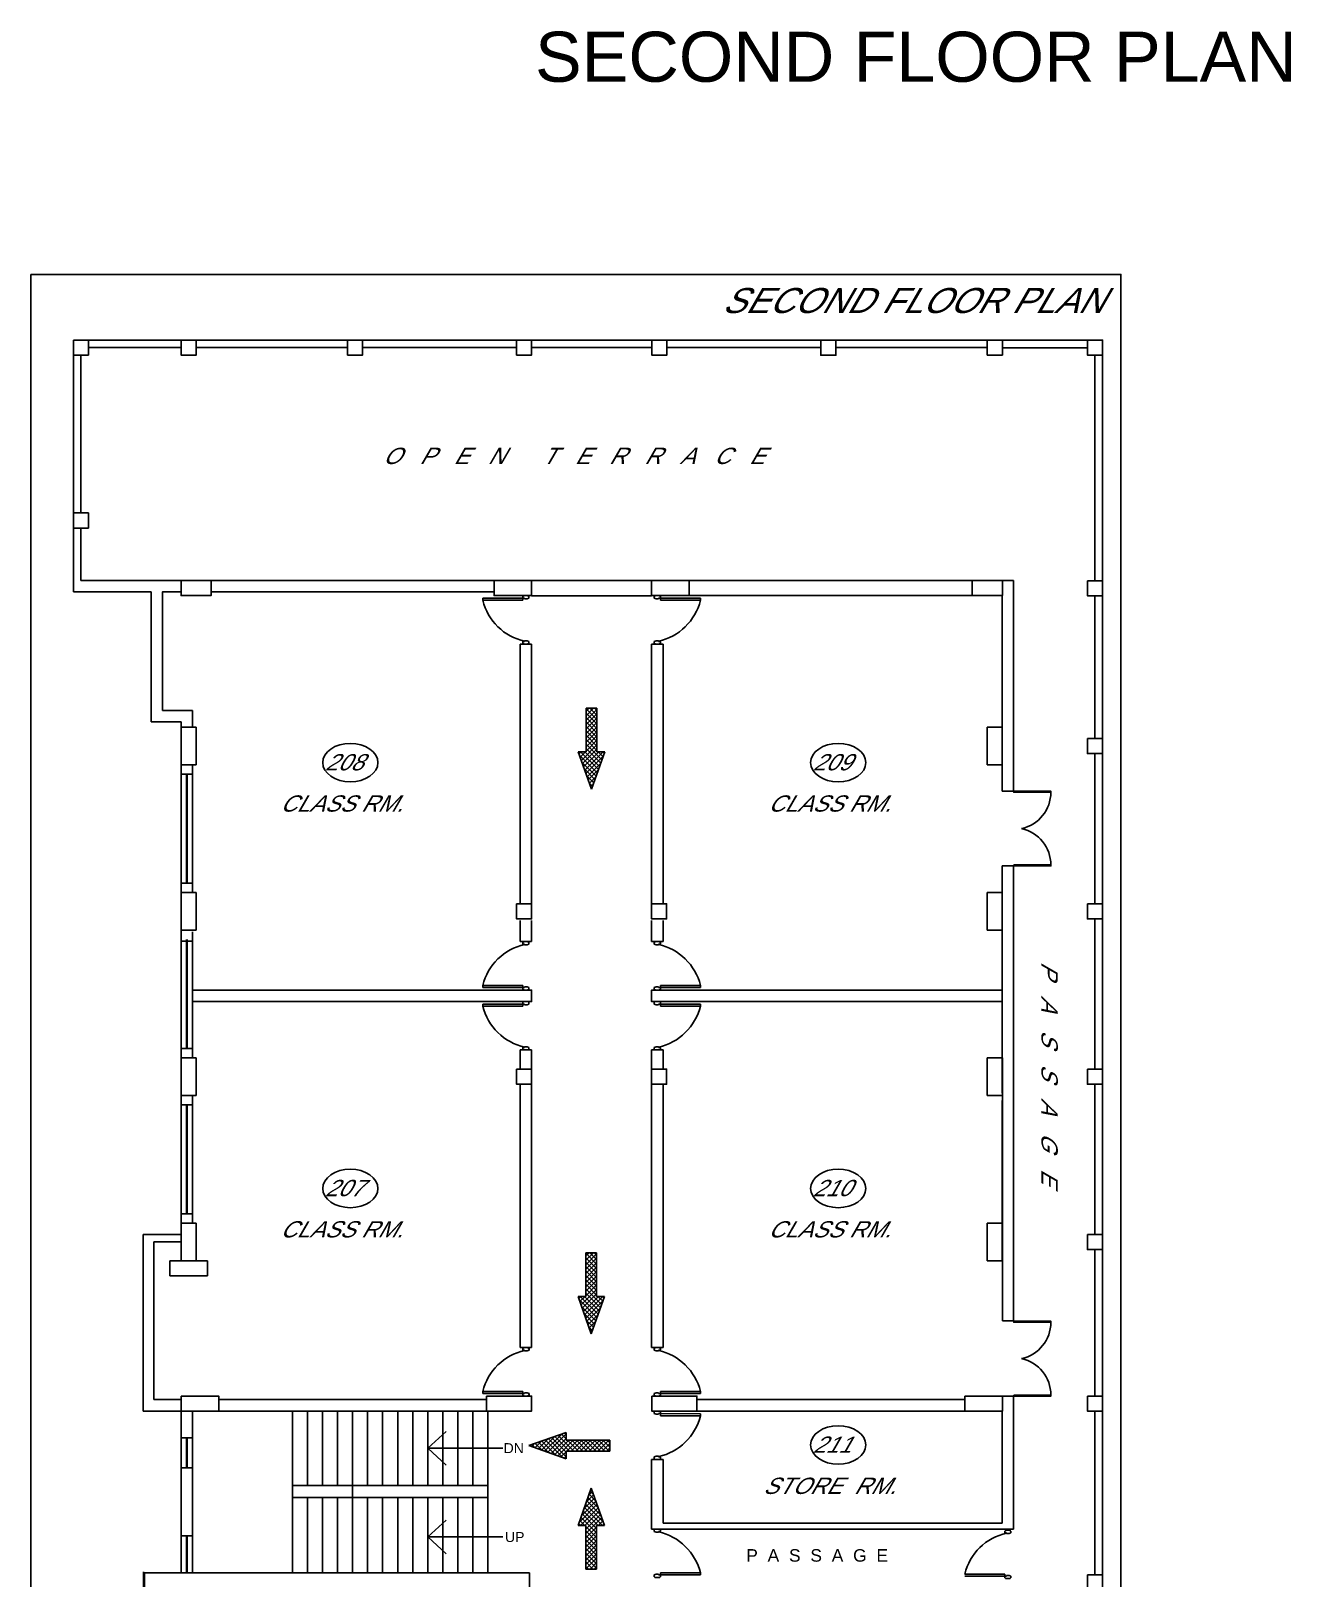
# Model space of a CAD drawing. Extents: x 681461 to 804584, y -183990 to -115925.
# Drawn here: x 732249 to 757415, y -146806 to -115925 of the extents above; entities that cross this region are included whole.
import ezdxf
from ezdxf.enums import TextEntityAlignment as Align

# ---------------------------------------------------------------- set-up
doc = ezdxf.new("R2010")
doc.units = 0
doc.header["$LTSCALE"] = 900
for name, color, linetype in [('1', 7, 'CONTINUOUS'), ('COL', 6, 'CONTINUOUS'), ('COLUMN', 43, 'CONTINUOUS'), ('DOOR', 163, 'CONTINUOUS'), ('TEXT', 2, 'CONTINUOUS'), ('WALL', 1, 'CONTINUOUS')]:
    doc.layers.add(name, color=color, linetype=linetype)
doc.styles.add('ROMANS', font='arial.ttf')

# ---------------------------------------------------------------- blocks, each defined once
blk = doc.blocks.new('REDFRAME')
at = {"layer": '1', "linetype": 'BYBLOCK'}
for p, q in [((-95, 0), (-95, -15)), ((-95, 0), (0, 0)), ((0, 0), (0, -15)), ((-110, -15), (-110, -50)), ((-110, -15), (-95, -15)), ((-110, -15), (-110, -50)), ((-72, -50), (-110, -50)), ((-72, -50), (-72, -65)), ((-22, -65), (-72, -65)), ((-22, -65), (15, -50)), ((0, -15), (15, -15)), ((15, -15), (15, -50))]:
    blk.add_line(p, q, dxfattribs=at)
blk = doc.blocks.new('*X105')
at = {"layer": 'DOOR', "color": 3, "linetype": 'CONTINUOUS'}
for p, q in [((743388, -145151), (743461, -145078)), ((743528, -145268), (743394, -145134)), ((743480, -145132), (743417, -145069)), ((743436, -145015), (743438, -145013)), ((743195, -145698), (743553, -145340)), ((743225, -145756), (743576, -145405)), ((743243, -145561), (743530, -145274)), ((743291, -145425), (743507, -145209)), ((743663, -145756), (743302, -145395)), ((743673, -145678), (743325, -145330)), ((743340, -145288), (743484, -145144)), ((743625, -145541), (743348, -145265)), ((743576, -145405), (743371, -145199)), ((743221, -145756), (743186, -145722)), ((743309, -145756), (743210, -145657)), ((743545, -145904), (743233, -145591)), ((743545, -145816), (743256, -145526)), ((743574, -145756), (743279, -145461)), ((743313, -145756), (743599, -145470)), ((743329, -145829), (743622, -145536)), ((743329, -145917), (743646, -145601)), ((743579, -145756), (743669, -145666)), ((743667, -145756), (743692, -145731)), ((743545, -145993), (743329, -145777)), ((743329, -146005), (743545, -145789)), ((743545, -146081), (743329, -145865)), ((743329, -146094), (743545, -145878)), ((743545, -146169), (743329, -145953)), ((743329, -146182), (743545, -145966)), ((743545, -146258), (743329, -146042)), ((743329, -146271), (743545, -146055)), ((743545, -146346), (743329, -146130)), ((743329, -146359), (743545, -146143)), ((743545, -146434), (743329, -146218)), ((743329, -146447), (743545, -146231)), ((743545, -146523), (743329, -146307)), ((743329, -146536), (743545, -146320)), ((743545, -146611), (743329, -146395)), ((743329, -146624), (743545, -146408)), ((743473, -146627), (743329, -146484)), ((743385, -146627), (743329, -146572)), ((743415, -146627), (743545, -146496)), ((743503, -146627), (743545, -146585))]:
    blk.add_line(p, q, dxfattribs=at)
blk = doc.blocks.new('*X106')
at = {"layer": 'DOOR', "color": 3, "linetype": 'CONTINUOUS'}
for p, q in [((743331, -140375), (743394, -140312)), ((743331, -140463), (743482, -140312)), ((743547, -140539), (743331, -140323)), ((743331, -140552), (743547, -140336)), ((743547, -140627), (743331, -140411)), ((743331, -140640), (743547, -140424)), ((743547, -140716), (743331, -140500)), ((743547, -140450), (743408, -140312)), ((743547, -140362), (743497, -140312)), ((743331, -140728), (743547, -140512)), ((743547, -140804), (743331, -140588)), ((743331, -140817), (743547, -140601)), ((743547, -140892), (743331, -140676)), ((743331, -140905), (743547, -140689)), ((743547, -140981), (743331, -140765)), ((743331, -140994), (743547, -140778)), ((743236, -141354), (743547, -141043)), ((743547, -141069), (743331, -140853)), ((743331, -141082), (743547, -140866)), ((743547, -141157), (743331, -140941)), ((743331, -141170), (743547, -140954)), ((743645, -141344), (743331, -141030)), ((743622, -141409), (743331, -141118)), ((743190, -141223), (743230, -141183)), ((743553, -141605), (743201, -141253)), ((743213, -141288), (743318, -141183)), ((743576, -141540), (743219, -141183)), ((743530, -141671), (743249, -141390)), ((743259, -141419), (743547, -141131)), ((743282, -141484), (743583, -141183)), ((743305, -141549), (743672, -141183)), ((743599, -141475), (743307, -141183)), ((743328, -141615), (743670, -141273)), ((743351, -141680), (743622, -141410)), ((743668, -141279), (743572, -141183)), ((743691, -141213), (743661, -141183)), ((743507, -141736), (743297, -141526)), ((743484, -141801), (743345, -141663)), ((743374, -141745), (743574, -141546)), ((743397, -141811), (743525, -141683)), ((743460, -141867), (743394, -141800)), ((743421, -141876), (743477, -141820))]:
    blk.add_line(p, q, dxfattribs=at)
blk = doc.blocks.new('*X107')
at = {"layer": 'DOOR', "color": 3, "linetype": 'CONTINUOUS'}
for p, q in [((742302, -144125), (742246, -144181)), ((742322, -144208), (742256, -144141)), ((742439, -144077), (742311, -144204)), ((742459, -144256), (742321, -144118)), ((742576, -144028), (742377, -144227)), ((742595, -144304), (742386, -144095)), ((742712, -143980), (742442, -144250)), ((742732, -144353), (742452, -144072)), ((742849, -143932), (742507, -144273)), ((742869, -144401), (742517, -144049)), ((742940, -143930), (742573, -144296)), ((742940, -144383), (742582, -144026)), ((742940, -144018), (742638, -144320)), ((742940, -144295), (742648, -144003)), ((742991, -144055), (742703, -144343)), ((743004, -144271), (742713, -143980)), ((743079, -144055), (742769, -144366)), ((743092, -144271), (742778, -143957)), ((742940, -144030), (742844, -143934)), ((742940, -143942), (742909, -143911)), ((743168, -144055), (742952, -144271)), ((743181, -144271), (742965, -144055)), ((743256, -144055), (743040, -144271)), ((743269, -144271), (743053, -144055)), ((743345, -144055), (743129, -144271)), ((743357, -144271), (743141, -144055)), ((743433, -144055), (743217, -144271)), ((743446, -144271), (743230, -144055)), ((743521, -144055), (743305, -144271)), ((743534, -144271), (743318, -144055)), ((743610, -144055), (743394, -144271)), ((743623, -144271), (743407, -144055)), ((743698, -144055), (743482, -144271)), ((743711, -144271), (743495, -144055)), ((743787, -144055), (743571, -144271)), ((743799, -144271), (743583, -144055)), ((743811, -144119), (743659, -144271)), ((743811, -144194), (743672, -144055)), ((743811, -144208), (743747, -144271)), ((743811, -144105), (743760, -144055)), ((742940, -144283), (742834, -144389)), ((742940, -144372), (742899, -144412))]:
    blk.add_line(p, q, dxfattribs=at)
blk = doc.blocks.new('*X108')
at = {"layer": 'DOOR', "color": 3, "linetype": 'CONTINUOUS'}
for p, q in [((743336, -129505), (743399, -129442)), ((743336, -129593), (743487, -129442)), ((743552, -129669), (743336, -129453)), ((743336, -129682), (743552, -129466)), ((743552, -129757), (743336, -129541)), ((743336, -129770), (743552, -129554)), ((743552, -129846), (743336, -129630)), ((743336, -129858), (743552, -129642)), ((743552, -129580), (743413, -129442)), ((743552, -129492), (743502, -129442)), ((743552, -129934), (743336, -129718)), ((743336, -129947), (743552, -129731)), ((743552, -130022), (743336, -129806)), ((743336, -130035), (743552, -129819)), ((743552, -130111), (743336, -129895)), ((743336, -130124), (743552, -129908)), ((743552, -130199), (743336, -129983)), ((743336, -130212), (743552, -129996)), ((743195, -130353), (743235, -130313)), ((743218, -130418), (743323, -130313)), ((743581, -130670), (743224, -130313)), ((743241, -130484), (743552, -130173)), ((743264, -130549), (743552, -130261)), ((743287, -130614), (743588, -130313)), ((743310, -130679), (743677, -130313)), ((743604, -130605), (743312, -130313)), ((743552, -130287), (743336, -130071)), ((743336, -130300), (743552, -130084)), ((743650, -130474), (743336, -130160)), ((743627, -130539), (743336, -130248)), ((743673, -130409), (743577, -130313)), ((743696, -130343), (743666, -130313)), ((743558, -130735), (743206, -130383)), ((743535, -130801), (743254, -130520)), ((743333, -130745), (743675, -130403)), ((743356, -130810), (743627, -130540)), ((743512, -130866), (743302, -130656)), ((743489, -130931), (743350, -130793)), ((743379, -130875), (743579, -130676)), ((743466, -130997), (743399, -130930)), ((743402, -130941), (743530, -130813)), ((743426, -131006), (743482, -130950))]:
    blk.add_line(p, q, dxfattribs=at)

msp = doc.modelspace()

# ---------------------------------------------------------------- linework, layer by layer
at = {"layer": 'COLUMN'}
msp.add_line((742248.754, -122396.474), (741948.754, -122396.474), dxfattribs=at)
at = {"layer": 'DOOR', "color": 222, "linetype": 'BYBLOCK'}
for p, q in [((733250.004, -125546.474), (733250.004, -125547.099)), ((751648.129, -126897.099), (751871.704, -126897.099)), ((735023.129, -140472.724), (735773.129, -140472.724)), ((735023.129, -140772.724), (735023.129, -140472.724)), ((735773.129, -140472.724), (735773.129, -140772.724)), ((735773.129, -140772.724), (735023.129, -140772.724)), ((737473.129, -143473.349), (737473.129, -146702.724)), ((737773.129, -144957.724), (737773.129, -143473.349)), ((738073.129, -144957.724), (738073.129, -143472.724)), ((738373.129, -144957.724), (738373.129, -143473.349)), ((738673.129, -144957.724), (738673.129, -143473.349)), ((738973.129, -144957.724), (738973.129, -143473.349)), ((739273.129, -144957.724), (739273.129, -143473.349)), ((739573.129, -144957.724), (739573.129, -143472.724)), ((739873.129, -144957.724), (739873.129, -143473.349)), ((740173.129, -144957.724), (740173.129, -143473.349)), ((740473.129, -144957.724), (740473.129, -143473.349)), ((740773.129, -144957.724), (740773.129, -143473.349)), ((741073.129, -144957.724), (741073.129, -143472.724)), ((741373.129, -146702.724), (741373.129, -143473.349)), ((737473.129, -144957.724), (741373.129, -144957.724)), ((738673.129, -144957.724), (738673.129, -145197.724)), ((737473.129, -145197.724), (741373.129, -145197.724)), ((737773.129, -146702.724), (737773.129, -145198.349)), ((738073.129, -146702.724), (738073.129, -145198.349)), ((738373.129, -146702.724), (738373.129, -145198.349)), ((738673.129, -146702.724), (738673.129, -145198.349)), ((738973.129, -146702.724), (738973.129, -145198.349)), ((739273.129, -146702.724), (739273.129, -145197.724)), ((739573.129, -146702.724), (739573.129, -145197.724)), ((739873.129, -146702.724), (739873.129, -145198.349)), ((740173.129, -146702.724), (740173.129, -145198.349)), ((740473.129, -146702.724), (740473.129, -145197.724)), ((740773.129, -146702.724), (740773.129, -145197.724)), ((741073.129, -146702.724), (741073.129, -145198.349))]:
    msp.add_line(p, q, dxfattribs=at)
at = {"layer": 'DOOR', "color": 7}
for p, q in [((733098.129, -125847.099), (733098.129, -127123.349)), ((733248.129, -125847.099), (733248.129, -126897.724)), ((735247.504, -126897.724), (733248.129, -126897.724)), ((741498.754, -126897.099), (735846.254, -126897.099)), ((742248.129, -126897.099), (744643.129, -126897.099)), ((745393.129, -126897.099), (751048.754, -126897.099)), ((751871.704, -126897.099), (751871.704, -131099.563)), ((734648.129, -127123.349), (733098.129, -127123.349)), ((741498.754, -127123.565), (735848.129, -127123.565)), ((742248.172, -127198.349), (744643.129, -127198.349)), ((745393.129, -127197.099), (751048.754, -127197.099)), ((751648.129, -131099.563), (751648.129, -127197.099)), ((742018.371, -128163.099), (742018.371, -133347.724)), ((742018.371, -128163.099), (742247.875, -128163.099)), ((742247.875, -128163.099), (742247.875, -133347.724)), ((744643.425, -128163.099), (744643.425, -133347.724)), ((744872.93, -128163.099), (744643.425, -128163.099)), ((744872.93, -128163.099), (744872.93, -133347.724)), ((734873.129, -129487.724), (735473.129, -129487.724)), ((735473.129, -129487.724), (735473.129, -129822.724)), ((734648.129, -129712.724), (735248.129, -129712.724)), ((735248.129, -129712.724), (735247.504, -129822.099)), ((735248.129, -130760.224), (735248.129, -130572.099)), ((735473.129, -130760.224), (735473.129, -130572.099)), ((735473.129, -130760.224), (735248.129, -130760.224)), ((751648.129, -131099.563), (751871.704, -131099.563)), ((751648.665, -141673.724), (751648.129, -132592.32)), ((751648.129, -132592.32), (751873.129, -132592.32)), ((751873.129, -132592.32), (751873.129, -141673.724)), ((735248.129, -132935.224), (735248.129, -134060.224)), ((735473.129, -132935.224), (735248.129, -132935.224)), ((735473.129, -133122.099), (735473.129, -132935.224)), ((742018.371, -133683.457), (742018.371, -134102.457)), ((742247.875, -133683.457), (742247.875, -134102.457)), ((744643.425, -133683.457), (744643.425, -134102.457)), ((744872.93, -133683.457), (744872.93, -134102.457)), ((735473.129, -134095.957), (735473.129, -133907.832)), ((735473.129, -134095.957), (735248.129, -134095.957)), ((742018.371, -134102.457), (742247.875, -134102.457)), ((744872.93, -134102.457), (744643.425, -134102.457)), ((751648.129, -134060.224), (751648.129, -136237.394)), ((735473.129, -136235.224), (735248.129, -136235.224)), ((735248.129, -136235.224), (735248.129, -137360.224)), ((735248.129, -136685.224), (735248.129, -136235.224)), ((735473.129, -136422.099), (735473.129, -136235.224)), ((742018.371, -136647.724), (742018.371, -136264.457)), ((742018.371, -136264.457), (742247.875, -136264.457)), ((742247.875, -136647.724), (742247.875, -136264.457)), ((744643.425, -136647.724), (744643.425, -136264.457)), ((744872.93, -136264.457), (744643.425, -136264.457)), ((744872.93, -136647.724), (744872.93, -136264.457)), ((742018.371, -142206.1), (742018.371, -136947.724)), ((742247.875, -142206.1), (742247.875, -136947.724)), ((744643.425, -142206.1), (744643.425, -136947.724)), ((744872.93, -142206.1), (744872.93, -136947.724)), ((735473.129, -137360.224), (735248.129, -137360.224)), ((735473.129, -137172.099), (735473.129, -137360.224)), ((735248.129, -139535.224), (735248.129, -139722.099)), ((735473.129, -139535.224), (735248.129, -139535.224)), ((735473.129, -139535.224), (735473.129, -139722.099)), ((734488.255, -139947.695), (734488.117, -143473.349)), ((735248.129, -139947.724), (734488.255, -139947.695)), ((734703.249, -140097.703), (734703.126, -143243.349)), ((735248.129, -140097.724), (734703.249, -140097.703)), ((751648.665, -141673.724), (751873.129, -141673.724)), ((742018.371, -142206.1), (742247.875, -142206.1)), ((744872.93, -142206.1), (744643.425, -142206.1)), ((734703.126, -143243.349), (735248.129, -143243.349)), ((735248.129, -144006.462), (735248.129, -143210.224)), ((735998.129, -143243.349), (741348.754, -143243.349)), ((751648.129, -143172.724), (751873.129, -143172.724)), ((751873.129, -143172.724), (751873.129, -143472.724)), ((734488.117, -143473.349), (735248.129, -143473.349)), ((735473.129, -143472.724), (735473.129, -144006.462)), ((735998.129, -143472.724), (741348.754, -143472.724)), ((744878.754, -143473.498), (744878.754, -143472.724)), ((745548.754, -143472.724), (750898.754, -143472.724)), ((751643.129, -145712.724), (751643.129, -143473.349)), ((751873.129, -145827.724), (751873.129, -143473.349)), ((735473.129, -144006.462), (735248.129, -144006.462)), ((744872.93, -144438.724), (744643.425, -144438.724)), ((744643.425, -144438.724), (744643.425, -145827.724)), ((744872.93, -144438.724), (744872.93, -145712.724)), ((735248.129, -144606.462), (735473.129, -144606.462)), ((735248.129, -145962.099), (735248.129, -144606.462)), ((735473.129, -144606.462), (735473.129, -145962.099)), ((744872.93, -145712.724), (751643.129, -145712.724)), ((735473.129, -145962.099), (735248.129, -145962.099)), ((744643.425, -145827.724), (751873.129, -145827.724)), ((744872.93, -145827.724), (744643.425, -145827.724)), ((734518.129, -150887.725), (734518.129, -146702.724)), ((734518.129, -146702.724), (742203.129, -146702.724)), ((742203.129, -147227.724), (742203.129, -146702.724))]:
    msp.add_line(p, q, dxfattribs=at)
at = {"layer": 'DOOR'}
for p, q in [((742071.93, -127288.856), (742071.93, -127248.273)), ((744819.37, -127288.856), (744819.37, -127248.273)), ((742071.93, -134976.701), (742071.93, -135017.283)), ((744819.37, -134976.701), (744819.37, -135017.283)), ((742071.93, -135390.213), (742071.93, -135349.631)), ((744819.37, -135390.213), (744819.37, -135349.631)), ((742072.072, -143080.343), (742072.072, -143120.925)), ((744819.229, -143080.343), (744819.229, -143120.925)), ((744819.229, -143564.481), (744819.229, -143523.898)), ((744819.229, -146701.968), (744819.229, -146742.55)), ((751697.029, -146725.968), (751697.029, -146766.551))]:
    msp.add_line(p, q, dxfattribs=at)
at = {"layer": 'DOOR', "color": 3, "linetype": 'BYBLOCK'}
for p, q in [((743335.856, -130312.957), (743335.856, -129441.957)), ((743551.856, -129441.957), (743335.856, -129441.957)), ((743551.856, -130312.957), (743551.856, -129441.957)), ((743443.856, -131057.957), (743180.856, -130312.957)), ((743335.856, -130312.957), (743180.856, -130312.957)), ((743443.856, -131057.957), (743706.856, -130312.957)), ((743706.856, -130312.957), (743551.856, -130312.957)), ((743330.804, -141182.948), (743330.804, -140311.948)), ((743546.804, -140311.948), (743330.804, -140311.948)), ((743546.804, -141182.948), (743546.804, -140311.948)), ((743438.804, -141927.948), (743175.804, -141182.948)), ((743330.804, -141182.948), (743175.804, -141182.948)), ((743438.804, -141927.948), (743701.804, -141182.948)), ((743701.804, -141182.948), (743546.804, -141182.948)), ((740173.129, -144215.537), (740538.639, -143877.811)), ((742194.639, -144162.95), (742939.639, -143899.95)), ((742939.639, -143899.95), (742939.639, -144054.95)), ((742194.639, -144162.95), (742939.639, -144425.95)), ((742939.639, -144054.95), (743810.639, -144054.95)), ((743810.639, -144054.95), (743810.639, -144270.95)), ((740173.129, -144215.537), (740538.639, -144553.263)), ((740173.129, -144215.537), (741673.129, -144215.537)), ((742939.639, -144270.95), (743810.639, -144270.95)), ((742939.639, -144270.95), (742939.639, -144425.95)), ((743437.371, -145011.205), (743174.371, -145756.205)), ((743437.371, -145011.205), (743700.371, -145756.205)), ((740173.129, -145985.224), (740538.639, -145647.498)), ((740173.129, -145985.224), (740538.639, -146322.95)), ((740173.129, -145985.224), (741673.129, -145985.224)), ((743329.371, -145756.205), (743174.371, -145756.205)), ((743329.371, -145756.205), (743329.371, -146627.205)), ((743700.371, -145756.205), (743545.371, -145756.205)), ((743545.371, -145756.205), (743545.371, -146627.205)), ((743545.371, -146627.205), (743329.371, -146627.205))]:
    msp.add_line(p, q, dxfattribs=at)
at = {"layer": 'DOOR', "color": 222, "linetype": 'BYBLOCK'}
for points in [[(732248.639, -120785.896), (754015.639, -120785.896), (754015.639, -183989.95), (732248.639, -183989.95)], [(733096.254, -122097.099), (733396.254, -122097.099), (733396.254, -122396.474), (733096.254, -122396.474)], [(735248.129, -122096.474), (735548.754, -122096.474), (735548.754, -122396.474), (735248.129, -122396.474)], [(738573.754, -122096.474), (738873.754, -122096.474), (738873.754, -122396.474), (738573.754, -122396.474)], [(741948.754, -122096.474), (742248.754, -122096.474), (742248.754, -122396.474), (741948.754, -122396.474)], [(744648.754, -122096.474), (744948.754, -122096.474), (744948.754, -122396.474), (744648.754, -122396.474)], [(748023.754, -122096.813), (748323.754, -122096.813), (748323.754, -122396.813), (748023.754, -122396.813)], [(751348.754, -122096.474), (751648.754, -122096.474), (751648.754, -122396.474), (751348.754, -122396.474)], [(753349.451, -122097.099), (753649.451, -122097.099), (753649.451, -122397.099), (753349.451, -122397.099)], [(733098.129, -125547.099), (733398.129, -125547.099), (733398.129, -125847.099), (733098.129, -125847.099)], [(735247.504, -126897.724), (735848.129, -126897.724), (735848.129, -127197.099), (735247.504, -127197.099)], [(741498.754, -126897.099), (742248.129, -126897.099), (742248.129, -127197.099), (741498.754, -127197.099)], [(744643.129, -126897.099), (745393.129, -126897.099), (745393.129, -127197.099), (744643.129, -127197.099)], [(751048.754, -126897.099), (751648.754, -126897.099), (751648.754, -127197.099), (751048.754, -127197.099)], [(753348.129, -126898.349), (753648.129, -126898.349), (753648.129, -127198.349), (753348.129, -127198.349)], [(735247.504, -129822.099), (735548.129, -129822.099), (735548.129, -130572.099), (735247.504, -130572.099)], [(751348.754, -129822.099), (751648.129, -129822.099), (751648.129, -130572.099), (751348.754, -130572.099)], [(753348.129, -130048.349), (753648.129, -130048.349), (753648.129, -130348.349), (753348.129, -130348.349)], [(735248.129, -133122.099), (735548.129, -133122.099), (735548.129, -133872.099), (735248.129, -133872.099)], [(741948.754, -133347.724), (742247.987, -133347.724), (742247.987, -133647.724), (741948.754, -133647.724)], [(744643.129, -133347.724), (744943.117, -133347.724), (744943.117, -133647.724), (744643.129, -133647.724)], [(751348.754, -133122.099), (751648.129, -133122.099), (751648.129, -133872.099), (751348.754, -133872.099)], [(753348.129, -133348.349), (753648.129, -133348.349), (753648.129, -133648.349), (753348.129, -133648.349)], [(735548.129, -133497.099), (735548.328, -133497.099), (735548.328, -133497.724), (735548.129, -133497.724)], [(735248.129, -136422.099), (735548.129, -136422.099), (735548.129, -137172.099), (735248.129, -137172.099)], [(751348.754, -136422.099), (751648.754, -136422.099), (751648.754, -137172.099), (751348.754, -137172.099)], [(741947.875, -136647.724), (742247.875, -136647.724), (742247.875, -136947.724), (741947.875, -136947.724)], [(744643.129, -136647.724), (744943.129, -136647.724), (744943.129, -136947.724), (744643.129, -136947.724)], [(753348.129, -136648.349), (753648.129, -136648.349), (753648.129, -136948.349), (753348.129, -136948.349)], [(735248.129, -139722.099), (735548.129, -139722.099), (735548.129, -140472.099), (735248.129, -140472.099)], [(751348.754, -139722.099), (751644.999, -139722.099), (751644.999, -140472.099), (751348.754, -140472.099)], [(753348.129, -139948.349), (753648.129, -139948.349), (753648.129, -140248.349), (753348.129, -140248.349)], [(735248.129, -143172.724), (735998.129, -143172.724), (735998.129, -143472.724), (735248.129, -143472.724)], [(741348.754, -143172.099), (742248.129, -143172.099), (742248.129, -143472.724), (741348.754, -143472.724)], [(744648.754, -143172.724), (745548.754, -143172.724), (745548.754, -143472.724), (744648.754, -143472.724)], [(750898.754, -143172.724), (751648.754, -143172.724), (751648.754, -143472.724), (750898.754, -143472.724)], [(753348.129, -143173.349), (753648.129, -143173.349), (753648.129, -143473.349), (753348.129, -143473.349)], [(753348.142, -146742.312), (753648.142, -146742.312), (753648.142, -147042.312), (753348.142, -147042.312)]]:
    msp.add_lwpolyline(points, close=True, dxfattribs=at)
at = {"layer": 'DOOR', "color": 7}
for points in [[(734648.129, -129712.724), (734648.129, -127123.349)], [(734873.129, -129487.724), (734873.129, -127123.349), (735247.504, -127123.349)], [(735473.129, -135068.457), (742247.987, -135068.457), (742247.987, -135298.457), (735473.129, -135298.457)], [(751648.129, -135068.457), (744643.313, -135068.457), (744643.313, -135298.457), (751648.129, -135298.457)]]:
    msp.add_lwpolyline(points, dxfattribs=at)
at = {"layer": 'DOOR', "color": 4, "linetype": 'BYBLOCK'}
for points in [[(738075.639, -130529.95), (738086.226, -130604.865), (738117.581, -130676.901), (738168.499, -130743.289), (738237.023, -130801.479), (738320.52, -130849.235), (738415.781, -130884.72), (738519.144, -130906.572), (738626.639, -130913.95), (738734.134, -130906.572), (738837.498, -130884.72), (738932.758, -130849.235), (739016.255, -130801.479), (739084.779, -130743.289), (739135.697, -130676.901), (739167.052, -130604.865), (739177.639, -130529.95), (739167.052, -130455.036), (739135.697, -130383), (739084.779, -130316.611), (739016.255, -130258.421), (738932.758, -130210.666), (738837.498, -130175.181), (738734.134, -130153.329), (738626.639, -130145.95), (738519.144, -130153.329), (738415.781, -130175.181), (738320.52, -130210.666), (738237.023, -130258.421), (738168.499, -130316.611), (738117.581, -130383), (738086.226, -130455.036)], [(747819.639, -130529.95), (747830.226, -130604.865), (747861.581, -130676.901), (747912.499, -130743.289), (747981.023, -130801.479), (748064.52, -130849.235), (748159.781, -130884.72), (748263.144, -130906.572), (748370.639, -130913.95), (748478.134, -130906.572), (748581.498, -130884.72), (748676.758, -130849.235), (748760.255, -130801.479), (748828.779, -130743.289), (748879.697, -130676.901), (748911.052, -130604.865), (748921.639, -130529.95), (748911.052, -130455.036), (748879.697, -130383), (748828.779, -130316.611), (748760.255, -130258.421), (748676.758, -130210.666), (748581.498, -130175.181), (748478.134, -130153.329), (748370.639, -130145.95), (748263.144, -130153.329), (748159.781, -130175.181), (748064.52, -130210.666), (747981.023, -130258.421), (747912.499, -130316.611), (747861.581, -130383), (747830.226, -130455.036)], [(738075.639, -139028.95), (738086.226, -139103.865), (738117.581, -139175.901), (738168.499, -139242.289), (738237.023, -139300.479), (738320.52, -139348.235), (738415.781, -139383.72), (738519.144, -139405.572), (738626.639, -139412.95), (738734.134, -139405.572), (738837.498, -139383.72), (738932.758, -139348.235), (739016.255, -139300.479), (739084.779, -139242.289), (739135.697, -139175.901), (739167.052, -139103.865), (739177.639, -139028.95), (739167.052, -138954.036), (739135.697, -138882), (739084.779, -138815.611), (739016.255, -138757.421), (738932.758, -138709.666), (738837.498, -138674.181), (738734.134, -138652.329), (738626.639, -138644.95), (738519.144, -138652.329), (738415.781, -138674.181), (738320.52, -138709.666), (738237.023, -138757.421), (738168.499, -138815.611), (738117.581, -138882), (738086.226, -138954.036)], [(747819.639, -139028.95), (747830.226, -139103.865), (747861.581, -139175.901), (747912.499, -139242.289), (747981.023, -139300.479), (748064.52, -139348.235), (748159.781, -139383.72), (748263.144, -139405.572), (748370.639, -139412.95), (748478.134, -139405.572), (748581.498, -139383.72), (748676.758, -139348.235), (748760.255, -139300.479), (748828.779, -139242.289), (748879.697, -139175.901), (748911.052, -139103.865), (748921.639, -139028.95), (748911.052, -138954.036), (748879.697, -138882), (748828.779, -138815.611), (748760.255, -138757.421), (748676.758, -138709.666), (748581.498, -138674.181), (748478.134, -138652.329), (748370.639, -138644.95), (748263.144, -138652.329), (748159.781, -138674.181), (748064.52, -138709.666), (747981.023, -138757.421), (747912.499, -138815.611), (747861.581, -138882), (747830.226, -138954.036)], [(747819.639, -144148.95), (747830.226, -144223.865), (747861.581, -144295.901), (747912.499, -144362.289), (747981.023, -144420.479), (748064.52, -144468.235), (748159.781, -144503.72), (748263.144, -144525.572), (748370.639, -144532.95), (748478.134, -144525.572), (748581.498, -144503.72), (748676.758, -144468.235), (748760.255, -144420.479), (748828.779, -144362.289), (748879.697, -144295.901), (748911.052, -144223.865), (748921.639, -144148.95), (748911.052, -144074.036), (748879.697, -144002), (748828.779, -143935.611), (748760.255, -143877.421), (748676.758, -143829.666), (748581.498, -143794.181), (748478.134, -143772.329), (748370.639, -143764.95), (748263.144, -143772.329), (748159.781, -143794.181), (748064.52, -143829.666), (747981.023, -143877.421), (747912.499, -143935.611), (747861.581, -144002), (747830.226, -144074.036)]]:
    msp.add_lwpolyline(points, close=True, dxfattribs=at)
at = {"layer": 'DOOR', "color": 7}
msp.add_lwpolyline([(745547.756, -143243.349), (750898.129, -143243.349), (750898.129, -143243.349), (745547.756, -143243.349)], close=True, dxfattribs=at)
at = {"layer": 'WALL', "color": 8, "linetype": 'BYBLOCK'}
for p, q in [((735248.754, -122096.474), (733396.254, -122096.474)), ((735248.129, -122246.474), (733396.254, -122246.474)), ((738573.754, -122096.474), (735548.754, -122096.474)), ((738573.754, -122246.474), (735548.754, -122246.474)), ((738573.754, -122096.474), (751348.754, -122096.474)), ((738873.754, -122247.099), (741948.754, -122247.099)), ((742248.754, -122247.099), (744648.754, -122247.099)), ((744948.754, -122247.099), (748023.754, -122246.813)), ((748323.754, -122247.099), (751348.754, -122247.099)), ((751650.701, -122097.099), (753349.451, -122097.099)), ((751650.701, -122247.724), (753349.451, -122247.724)), ((733098.129, -125547.099), (733098.129, -122396.474)), ((733248.129, -125547.099), (733248.129, -122396.474)), ((753648.129, -146742.312), (753649.451, -122397.099)), ((742071.93, -127248.273), (741271.93, -127249.358)), ((741271.93, -127289.941), (741271.93, -127249.358)), ((741271.93, -127289.941), (742071.93, -127288.856)), ((744819.37, -127248.273), (745619.37, -127249.358)), ((745619.37, -127289.941), (744819.37, -127288.856)), ((745619.37, -127289.941), (745619.37, -127249.358)), ((735248.129, -130760.224), (735248.129, -132937.394)), ((735353.228, -132937.394), (735353.228, -130760.224)), ((735369.769, -132937.394), (735369.769, -130760.224)), ((735473.129, -130760.224), (735473.129, -132937.394)), ((735248.129, -134060.224), (735248.129, -136237.394)), ((735353.228, -136237.394), (735353.228, -134060.224)), ((735369.769, -136237.394), (735369.769, -134060.224)), ((735473.129, -134060.224), (735473.129, -136237.394)), ((741271.93, -134975.616), (741271.93, -135016.198)), ((741271.93, -134975.616), (742071.93, -134976.701)), ((742071.93, -135017.283), (741271.93, -135016.198)), ((745619.37, -134975.616), (744819.37, -134976.701)), ((744819.37, -135017.283), (745619.37, -135016.198)), ((745619.37, -134975.616), (745619.37, -135016.198)), ((742071.93, -135349.631), (741271.93, -135350.716)), ((741271.93, -135391.298), (741271.93, -135350.716)), ((741271.93, -135391.298), (742071.93, -135390.213)), ((744819.37, -135349.631), (745619.37, -135350.716)), ((745619.37, -135391.298), (744819.37, -135390.213)), ((745619.37, -135391.298), (745619.37, -135350.716)), ((735248.129, -137360.224), (735248.129, -139537.394)), ((735353.228, -139537.394), (735353.228, -137360.224)), ((735369.769, -139537.394), (735369.769, -137360.224)), ((735473.129, -137360.224), (735473.129, -139537.394)), ((751648.129, -137360.224), (751648.129, -139537.394)), ((741272.072, -143079.258), (741272.072, -143119.84)), ((741272.072, -143079.258), (742072.072, -143080.343)), ((742072.072, -143120.925), (741272.072, -143119.84)), ((745619.229, -143079.258), (744819.229, -143080.343)), ((744819.229, -143120.925), (745619.229, -143119.84)), ((745619.229, -143079.258), (745619.229, -143119.84)), ((744819.229, -143523.898), (745619.229, -143524.983)), ((745619.229, -143565.566), (744819.229, -143564.481)), ((745619.229, -143565.566), (745619.229, -143524.983)), ((735248.129, -144006.462), (735248.129, -144606.462)), ((735353.228, -144606.462), (735353.228, -144006.462)), ((735369.769, -144606.462), (735369.769, -144006.462)), ((735473.129, -144006.462), (735473.129, -144606.462)), ((735248.129, -145962.099), (735248.129, -146682.724)), ((735353.228, -146682.724), (735353.228, -145962.099)), ((735369.769, -146682.724), (735369.769, -145962.099)), ((735473.129, -145962.099), (735473.129, -146682.724)), ((745619.229, -146700.883), (744819.229, -146701.968)), ((744819.229, -146742.55), (745619.229, -146741.465)), ((745619.229, -146700.883), (745619.229, -146741.465)), ((750897.029, -146724.883), (751697.029, -146725.968)), ((751697.029, -146766.551), (750897.029, -146765.466))]:
    msp.add_line(p, q, dxfattribs=at)
at = {"layer": 'WALL'}
for p, q in [((735248.129, -133385.224), (735248.129, -132935.224)), ((751648.129, -133385.224), (751648.129, -132935.224)), ((751648.129, -134060.224), (751648.129, -132935.224)), ((735248.129, -134095.957), (735248.129, -133907.832)), ((751648.129, -136422.099), (751648.129, -136235.224)), ((751648.129, -137360.224), (751648.754, -137172.099)), ((751648.129, -139722.099), (751648.129, -139535.224))]:
    msp.add_line(p, q, dxfattribs=at)
at = {"layer": 'WALL', "color": 8, "linetype": 'CONTINUOUS'}
msp.add_line((734498.129, -150907.725), (734498.129, -146682.724), dxfattribs=at)
at = {"layer": 'WALL', "color": 8, "linetype": 'BYBLOCK'}
for points in [[(753497.504, -122397.099), (753497.504, -122397.099), (753497.504, -126898.349), (753497.504, -126898.349)], [(753497.504, -127198.349), (753497.504, -127198.349), (753497.504, -130048.349), (753497.504, -130048.349)], [(753497.504, -130348.349), (753498.129, -130348.349), (753498.129, -133348.349), (753497.504, -133348.349)], [(751875.454, -131099.563), (752617.954, -131099.563), (752617.954, -131120.188), (751875.454, -131120.188)], [(751875.454, -132571.695), (752617.954, -132571.695), (752617.954, -132592.32), (751875.454, -132592.32)], [(753498.129, -133648.349), (753498.129, -133648.349), (753498.129, -136648.349), (753498.129, -136648.349)], [(753498.129, -136948.349), (753498.129, -136948.349), (753498.129, -139948.349), (753498.129, -139948.349)], [(753498.129, -140248.349), (753498.129, -140248.349), (753498.129, -143173.349), (753498.129, -143173.349)], [(751875.454, -141679.968), (752617.954, -141679.968), (752617.954, -141700.593), (751875.454, -141700.593)], [(751875.454, -143152.099), (752617.954, -143152.099), (752617.954, -143172.724), (751875.454, -143172.724)], [(753498.129, -143473.349), (753498.129, -143473.349), (753498.142, -146742.312), (753498.142, -146742.312)]]:
    msp.add_lwpolyline(points, close=True, dxfattribs=at)
for centre, radius, start, end in [((742344.942, -127026.214), 1104.972, 193.8139644, 257.6459069), ((744546.358, -127026.214), 1104.972, 282.3540931, 346.1860356), ((751875.454, -131120.188), 742.5, 282.1919417, 0), ((751875.454, -132571.695), 742.5, 0, 77.8080583), ((742344.942, -135239.343), 1104.972, 102.3540931, 166.1860356), ((744546.358, -135239.343), 1104.972, 13.8139644, 77.6459069), ((742344.942, -135127.572), 1104.972, 193.8139644, 257.6459069), ((744546.358, -135127.572), 1104.972, 282.3540931, 346.1860356), ((751875.454, -141700.593), 742.5, 282.1919417, 0), ((742345.083, -143342.985), 1104.972, 102.3540931, 166.1860356), ((744546.217, -143342.985), 1104.972, 13.8139644, 77.6459069), ((751875.454, -143152.099), 742.5, 0, 77.8080583), ((744546.217, -143301.839), 1104.972, 282.3540931, 346.1860356), ((744546.217, -146964.609), 1104.972, 13.8139644, 77.6459069), ((751970.04, -146988.61), 1104.972, 102.3540931, 166.1860356)]:
    msp.add_arc(centre, radius, start, end, dxfattribs=at)

# ---------------------------------------------------------------- block references
at = {"layer": 'DOOR', "color": 3, "linetype": 'BYBLOCK'}
for name in ['*X108', '*X106', '*X107', '*X105']:
    msp.add_blockref(name, (0, 0), dxfattribs=at)
at = {"layer": 'WALL', "color": 8, "linetype": 'BYBLOCK'}
for p in [(742180.53, -127197.099), (742180.53, -134102.457), (742180.53, -135298.457), (742180.672, -142206.1), (751805.629, -145851.725)]:
    msp.add_blockref('REDFRAME', p, dxfattribs=at)
at = {"layer": 'WALL', "color": 8, "linetype": 'BYBLOCK', "xscale": -1}
for p in [(744710.77, -127197.099), (744710.77, -134102.457), (744710.77, -135298.457), (744710.629, -142206.1), (744710.629, -143472.724), (744710.629, -145827.724)]:
    msp.add_blockref('REDFRAME', p, dxfattribs=at)
at = {"layer": 'WALL', "color": 8, "linetype": 'BYBLOCK', "xscale": -1, "rotation": 180}
for p in [(742180.53, -128163.099), (742180.53, -135068.457), (742180.53, -136264.457), (742180.672, -143172.099), (751805.629, -146817.725)]:
    msp.add_blockref('REDFRAME', p, dxfattribs=at)
at = {"layer": 'WALL', "color": 8, "linetype": 'BYBLOCK', "rotation": 180}
for p in [(744710.77, -128163.099), (744710.77, -135068.457), (744710.77, -136264.457), (744710.629, -143172.099), (744710.629, -144438.724), (744710.629, -146793.724)]:
    msp.add_blockref('REDFRAME', p, dxfattribs=at)

# ---------------------------------------------------------------- texts
at = {"layer": 'COL', "color": 2, "style": 'ROMANS'}
for s, p in [('DN', (741689.664, -144312.805)), ('UP', (741716.664, -146086.805))]:
    msp.add_text(s, height=200, dxfattribs=at).set_placement(p)
at = {"layer": 'TEXT', "color": 222, "style": 'ROMANS'}
msp.add_text('SECOND FLOOR PLAN', height=1000, dxfattribs=at).set_placement((742315.917, -116940.189))
at = {"layer": 'TEXT', "color": 6, "style": 'ROMANS', "oblique": 30}
msp.add_text('SECOND FLOOR PLAN', height=500, dxfattribs=at).set_placement((746041.556, -121556.038))
at = {"layer": 'TEXT', "color": 0, "style": 'ROMANS', "oblique": 30}
for s, p in [('O   P   E   N      T   E   R   R   A   C   E', (743081.064, -124406.572)), ('CLASS RM.', (738444.163, -131345.665)), ('CLASS RM.', (748188.163, -131345.665)), ('CLASS RM.', (738444.163, -139844.665)), ('CLASS RM.', (748188.163, -139844.665)), ('STORE  RM.', (748188.163, -144964.665))]:
    msp.add_text(s, height=325, dxfattribs=at).set_placement(p, align=Align.MIDDLE)
at = {"layer": 'TEXT', "color": 4, "style": 'ROMANS', "oblique": 30}
for s, p in [('208', (738494.163, -130521.665)), ('209', (748238.163, -130521.665)), ('207', (738494.163, -139020.665)), ('210', (748238.163, -139020.665)), ('211', (748238.163, -144140.665))]:
    msp.add_text(s, height=325, dxfattribs=at).set_placement(p, align=Align.MIDDLE)
at = {"layer": 'TEXT', "color": 0, "style": 'ROMANS', "oblique": 30}
msp.add_text('P   A   S   S   A   G   E', height=325, rotation=270, dxfattribs=at).set_placement((752592.528, -136720.976), align=Align.MIDDLE)
at = {"layer": 'TEXT', "color": 0, "style": 'ROMANS'}
msp.add_text('P  A  S  S  A  G  E ', height=250, dxfattribs=at).set_placement((747998.293, -146353.763), align=Align.MIDDLE)

doc.saveas('drawing.dxf')
